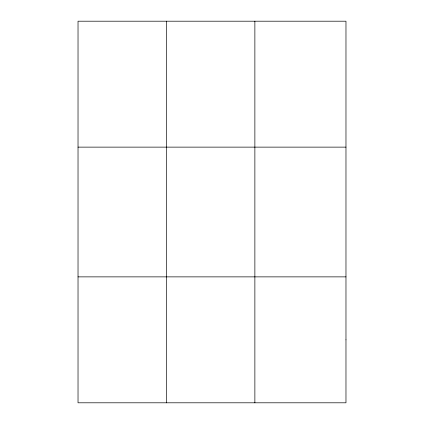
<?xml version="1.0" encoding="UTF-8"?>
<svg xmlns="http://www.w3.org/2000/svg" width="424" height="424" viewBox="0 0 424 424"><rect width="100%" height="100%" fill="white"/><g stroke="black" fill="none" stroke-linecap="round" stroke-linejoin="round"><path stroke-width="0.64" d="M166.447 21.2L166.447 402.8M254.872 21.2L254.872 402.8M78.027 147.128L345.973 147.128M78.027 276.872L345.973 276.872M345.973 339.836L345.973 402.8L78.027 402.8L78.027 21.2L345.973 21.2L345.973 339.836"/></g></svg>
